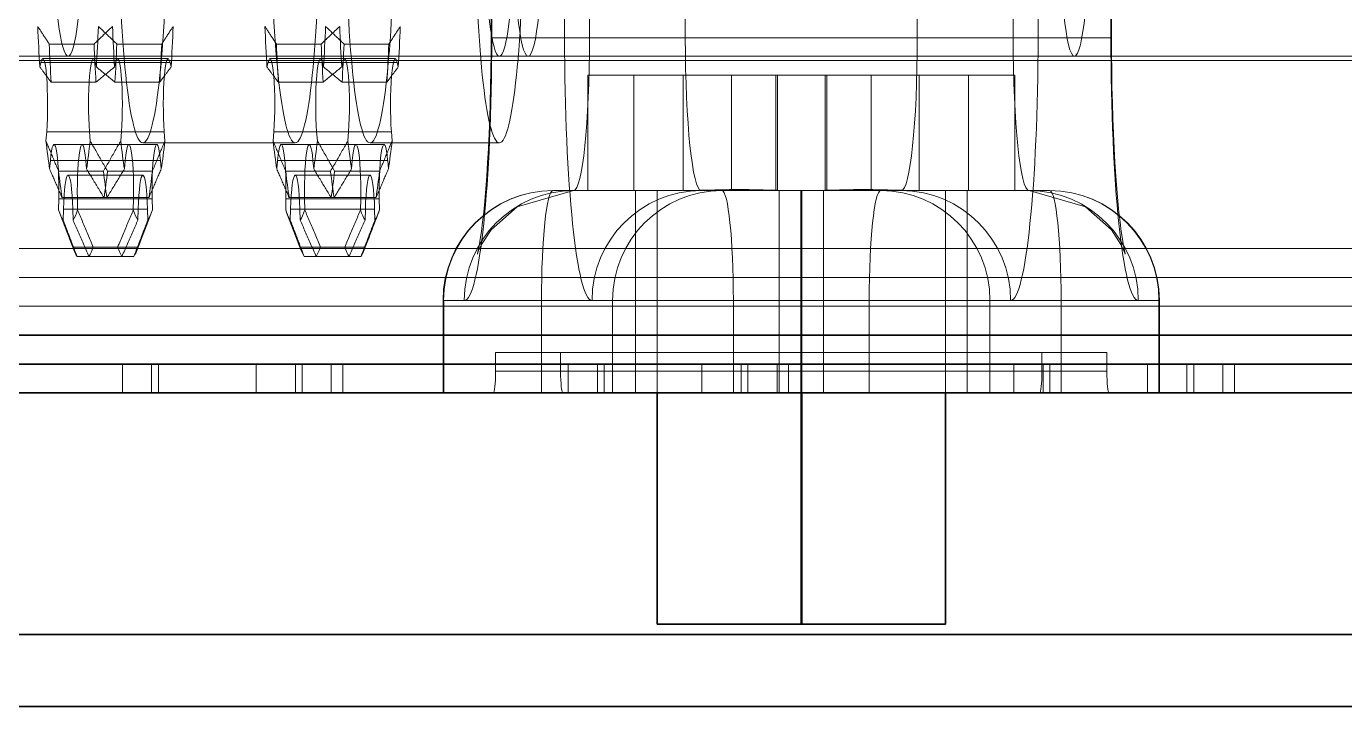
# Model space of a CAD drawing. Header units: millimetres. Extents: x 6115 to 12360, y 7255 to 12668.
# Drawn here: x 9527.8 to 9619, y 12557.5 to 12604.6 of the extents above; entities that cross this region are included whole.
import ezdxf

# ---------------------------------------------------------------- set-up
doc = ezdxf.new("R2010")
doc.units = ezdxf.units.MM
doc.layers.add('外形線', color=7, linetype='Continuous', lineweight=50)

msp = doc.modelspace()

# ---------------------------------------------------------------- linework, layer by layer
at = {"layer": '外形線', "linetype": 'Continuous', "lineweight": 18}
for p, q in [((9559.942, 12612.534), (9559.942, 12603.801)), ((9559.983, 12612.534), (9559.983, 12603.801)), ((9565.021, 12603.801), (9565.021, 12612.534)), ((9566.747, 12603.801), (9566.747, 12612.534)), ((9573.374, 12612.534), (9573.374, 12603.801)), ((9589.422, 12612.534), (9589.422, 12603.801)), ((9596.049, 12603.801), (9596.049, 12612.534)), ((9597.775, 12603.801), (9597.775, 12612.534)), ((9602.813, 12612.534), (9602.813, 12603.801)), ((9602.855, 12612.534), (9602.855, 12603.801)), ((9566.747, 12603.801), (9559.942, 12603.801)), ((9589.422, 12603.801), (9566.747, 12603.801)), ((9589.422, 12603.801), (9597.775, 12603.801)), ((9597.775, 12603.801), (9602.813, 12603.801)), ((9602.813, 12603.801), (9602.855, 12603.801)), ((9532.475, 12603.379), (9529.373, 12603.379)), ((9534.051, 12603.379), (9537.154, 12603.379)), ((9548.189, 12603.379), (9545.086, 12603.379)), ((9549.765, 12603.379), (9552.868, 12603.379)), ((9380.505, 12602.534), (9659.965, 12602.534)), ((9777.039, 12602.234), (9496.38, 12602.234)), ((9528.796, 12602.102), (9528.721, 12601.79)), ((9528.796, 12602.102), (9533.967, 12602.102)), ((9528.929, 12602.366), (9534.1, 12602.366)), ((9530.678, 12602.534), (9560.513, 12602.534)), ((9532.634, 12601.79), (9532.559, 12602.102)), ((9533.893, 12601.79), (9533.967, 12602.102)), ((9533.967, 12602.102), (9537.731, 12602.102)), ((9534.1, 12602.366), (9537.598, 12602.366)), ((9537.731, 12602.102), (9537.805, 12601.79)), ((9544.509, 12602.102), (9544.435, 12601.79)), ((9544.509, 12602.102), (9549.681, 12602.102)), ((9544.642, 12602.366), (9549.814, 12602.366)), ((9548.347, 12601.79), (9548.273, 12602.102)), ((9549.606, 12601.79), (9549.681, 12602.102)), ((9549.681, 12602.102), (9553.444, 12602.102)), ((9549.814, 12602.366), (9553.311, 12602.366)), ((9553.444, 12602.102), (9553.519, 12601.79)), ((9562.502, 12602.534), (9600.294, 12602.534)), ((9566.629, 12593.234), (9566.629, 12601.234)), ((9569.825, 12601.234), (9566.629, 12601.234)), ((9579.629, 12601.234), (9569.825, 12601.234)), ((9569.825, 12593.234), (9569.825, 12601.234)), ((9573.237, 12593.234), (9573.237, 12601.234)), ((9576.559, 12593.234), (9576.559, 12601.234)), ((9579.629, 12593.234), (9579.629, 12601.234)), ((9586.237, 12601.234), (9579.629, 12601.234)), ((9579.755, 12593.234), (9579.755, 12601.234)), ((9583.041, 12593.234), (9583.041, 12601.234)), ((9583.167, 12593.234), (9583.167, 12601.234)), ((9586.237, 12593.234), (9586.237, 12601.234)), ((9589.559, 12601.234), (9586.237, 12601.234)), ((9589.559, 12593.234), (9589.559, 12601.234)), ((9596.167, 12601.234), (9589.559, 12601.234)), ((9592.971, 12593.234), (9592.971, 12601.234)), ((9596.167, 12593.234), (9596.167, 12601.234)), ((9529.505, 12600.745), (9532.608, 12600.745)), ((9537.021, 12600.745), (9533.919, 12600.745)), ((9545.219, 12600.745), (9548.322, 12600.745)), ((9552.735, 12600.745), (9549.632, 12600.745)), ((9529.147, 12596.679), (9529.196, 12597.306)), ((9529.196, 12597.306), (9534.367, 12597.306)), ((9529.707, 12596.428), (9534.879, 12596.428)), ((9532.159, 12597.306), (9532.208, 12596.679)), ((9534.367, 12597.306), (9534.319, 12596.679)), ((9534.367, 12597.306), (9537.331, 12597.306)), ((9534.879, 12596.428), (9536.82, 12596.428)), ((9535.849, 12596.534), (9546.391, 12596.534)), ((9537.379, 12596.679), (9537.331, 12597.306)), ((9544.861, 12596.679), (9544.909, 12597.306)), ((9544.909, 12597.306), (9550.081, 12597.306)), ((9545.42, 12596.428), (9550.592, 12596.428)), ((9547.873, 12597.306), (9547.921, 12596.679)), ((9550.081, 12597.306), (9550.032, 12596.679)), ((9550.081, 12597.306), (9553.044, 12597.306)), ((9550.592, 12596.428), (9552.533, 12596.428)), ((9551.563, 12596.534), (9560.513, 12596.534)), ((9553.093, 12596.679), (9553.044, 12597.306)), ((9529.455, 12595.324), (9529.402, 12594.734)), ((9529.455, 12595.324), (9534.627, 12595.324)), ((9531.953, 12594.734), (9531.9, 12595.324)), ((9534.574, 12594.734), (9534.627, 12595.324)), ((9534.627, 12595.324), (9537.071, 12595.324)), ((9537.071, 12595.324), (9537.124, 12594.734)), ((9545.169, 12595.324), (9545.116, 12594.734)), ((9545.169, 12595.324), (9550.34, 12595.324)), ((9547.666, 12594.734), (9547.613, 12595.324)), ((9550.287, 12594.734), (9550.34, 12595.324)), ((9550.34, 12595.324), (9552.785, 12595.324)), ((9552.785, 12595.324), (9552.838, 12594.734)), ((9533.122, 12594.576), (9530.019, 12594.576)), ((9530.678, 12594.309), (9535.849, 12594.309)), ((9533.404, 12594.576), (9536.507, 12594.576)), ((9548.836, 12594.576), (9545.733, 12594.576)), ((9546.391, 12594.309), (9551.563, 12594.309)), ((9549.118, 12594.576), (9552.221, 12594.576)), ((9572.394, 12593.234), (9564.217, 12593.234)), ((9569.933, 12593.234), (9569.933, 12579.234)), ((9571.433, 12593.234), (9571.433, 12579.234)), ((9579.629, 12593.234), (9572.394, 12593.234)), ((9580.188, 12593.234), (9579.629, 12593.234)), ((9579.863, 12593.234), (9579.863, 12579.234)), ((9586.893, 12593.234), (9580.188, 12593.234)), ((9581.363, 12593.234), (9581.363, 12563.234)), ((9581.433, 12593.234), (9581.433, 12579.234)), ((9582.933, 12593.234), (9582.933, 12579.234)), ((9588.318, 12593.234), (9586.893, 12593.234)), ((9589.559, 12593.234), (9588.318, 12593.234)), ((9592.684, 12593.234), (9589.559, 12593.234)), ((9591.363, 12593.234), (9591.363, 12579.234)), ((9597.154, 12593.234), (9592.684, 12593.234)), ((9592.863, 12593.234), (9592.863, 12579.234)), ((9598.579, 12593.234), (9597.154, 12593.234)), ((9530.018, 12591.897), (9530.033, 12592.663)), ((9530.033, 12592.663), (9535.205, 12592.663)), ((9530.258, 12592.752), (9533.361, 12592.752)), ((9530.357, 12591.956), (9530.336, 12591.203)), ((9530.357, 12591.956), (9535.529, 12591.956)), ((9531.019, 12591.203), (9530.998, 12591.956)), ((9531.322, 12592.663), (9531.337, 12591.897)), ((9536.268, 12592.752), (9533.361, 12592.752)), ((9535.205, 12592.663), (9535.189, 12591.897)), ((9535.205, 12592.663), (9536.494, 12592.663)), ((9535.507, 12591.203), (9535.529, 12591.956)), ((9535.529, 12591.956), (9536.17, 12591.956)), ((9536.17, 12591.956), (9536.191, 12591.203)), ((9536.509, 12591.897), (9536.494, 12592.663)), ((9545.731, 12591.897), (9545.747, 12592.663)), ((9545.747, 12592.663), (9550.918, 12592.663)), ((9545.972, 12592.752), (9549.075, 12592.752)), ((9546.07, 12591.956), (9546.049, 12591.203)), ((9546.07, 12591.956), (9551.242, 12591.956)), ((9546.733, 12591.203), (9546.712, 12591.956)), ((9547.035, 12592.663), (9547.051, 12591.897)), ((9551.982, 12592.752), (9549.075, 12592.752)), ((9550.918, 12592.663), (9550.903, 12591.897)), ((9550.918, 12592.663), (9552.207, 12592.663)), ((9551.221, 12591.203), (9551.242, 12591.956)), ((9551.242, 12591.956), (9551.883, 12591.956)), ((9551.883, 12591.956), (9551.904, 12591.203)), ((9552.222, 12591.897), (9552.207, 12592.663)), ((9530.085, 12591.712), (9531.048, 12589.204)), ((9536.442, 12591.712), (9535.479, 12589.204)), ((9545.798, 12591.712), (9546.761, 12589.204)), ((9552.155, 12591.712), (9551.192, 12589.204)), ((9496.38, 12589.234), (9777.039, 12589.234)), ((9534.104, 12589.329), (9531.001, 12589.329)), ((9534.104, 12589.329), (9535.525, 12589.329)), ((9549.818, 12589.329), (9546.715, 12589.329)), ((9549.818, 12589.329), (9551.239, 12589.329)), ((9531.299, 12588.678), (9534.402, 12588.678)), ((9535.227, 12588.678), (9534.402, 12588.678)), ((9547.013, 12588.678), (9550.116, 12588.678)), ((9550.941, 12588.678), (9550.116, 12588.678)), ((9493.396, 12587.234), (9774.055, 12587.234)), ((9563.423, 12585.634), (9556.617, 12585.634)), ((9556.617, 12585.634), (9556.617, 12579.234)), ((9556.659, 12585.634), (9556.659, 12579.234)), ((9563.423, 12579.234), (9563.423, 12585.634)), ((9563.423, 12585.634), (9586.098, 12585.634)), ((9568.345, 12579.234), (9568.345, 12585.634)), ((9576.698, 12585.634), (9576.698, 12579.234)), ((9586.098, 12585.634), (9586.098, 12579.234)), ((9594.451, 12585.634), (9586.098, 12585.634)), ((9594.451, 12585.634), (9595.876, 12585.634)), ((9594.451, 12579.234), (9594.451, 12585.634)), ((9599.373, 12585.634), (9595.876, 12585.634)), ((9599.373, 12579.234), (9599.373, 12585.634)), ((9604.712, 12585.634), (9599.373, 12585.634)), ((9604.712, 12585.634), (9606.137, 12585.634)), ((9606.137, 12585.634), (9606.137, 12579.234)), ((9606.179, 12585.634), (9606.137, 12585.634)), ((9606.179, 12585.634), (9606.179, 12579.234)), ((9773.06, 12585.234), (9496.38, 12585.234)), ((9598.047, 12582.034), (9560.255, 12582.034)), ((9560.255, 12580.734), (9560.255, 12582.034)), ((9564.75, 12582.034), (9564.75, 12580.734)), ((9602.541, 12582.034), (9598.047, 12582.034)), ((9598.047, 12582.034), (9598.047, 12580.734)), ((9602.541, 12580.734), (9602.541, 12582.034)), ((9534.439, 12579.234), (9534.439, 12581.234)), ((9536.453, 12579.234), (9536.453, 12581.234)), ((9536.924, 12579.234), (9536.924, 12581.234)), ((9543.685, 12579.234), (9543.685, 12581.234)), ((9546.399, 12579.234), (9546.399, 12581.234)), ((9546.869, 12579.234), (9546.869, 12581.234)), ((9548.884, 12579.234), (9548.884, 12581.234)), ((9549.685, 12579.234), (9549.685, 12581.234)), ((9565.275, 12579.234), (9565.275, 12581.234)), ((9567.289, 12579.234), (9567.289, 12581.234)), ((9567.76, 12579.234), (9567.76, 12581.234)), ((9574.521, 12579.234), (9574.521, 12581.234)), ((9577.235, 12579.234), (9577.235, 12581.234)), ((9577.705, 12579.234), (9577.705, 12581.234)), ((9579.72, 12579.234), (9579.72, 12581.234)), ((9580.521, 12579.234), (9580.521, 12581.234)), ((9596.11, 12579.234), (9596.11, 12581.234)), ((9598.125, 12579.234), (9598.125, 12581.234)), ((9598.596, 12579.234), (9598.596, 12581.234)), ((9605.357, 12579.234), (9605.357, 12581.234)), ((9608.07, 12579.234), (9608.07, 12581.234)), ((9608.541, 12579.234), (9608.541, 12581.234)), ((9610.556, 12579.234), (9610.556, 12581.234)), ((9611.357, 12579.234), (9611.357, 12581.234)), ((9560.255, 12580.734), (9598.047, 12580.734)), ((9602.541, 12580.734), (9598.047, 12580.734))]:
    msp.add_line(p, q, dxfattribs=at).dxf.unprotected_set("ltscale", 0)
at = {"layer": '外形線', "linetype": 'Continuous', "lineweight": 35}
for p, q in [((9498.369, 12583.234), (9779.028, 12583.234)), ((9524.226, 12581.234), (9804.885, 12581.234)), ((9524.226, 12579.234), (9804.885, 12579.234)), ((9571.433, 12579.234), (9571.433, 12563.234)), ((9581.433, 12579.234), (9581.433, 12563.234)), ((9591.363, 12579.234), (9591.363, 12563.234)), ((9581.433, 12563.234), (9571.433, 12563.234)), ((9591.363, 12563.234), (9581.433, 12563.234)), ((9037.879, 12562.534), (10105.89, 12562.534)), ((9473.643, 12557.534), (9804.818, 12557.534))]:
    msp.add_line(p, q, dxfattribs=at).dxf.unprotected_set("ltscale", 0)
at = {"layer": '外形線', "linetype": 'Continuous', "lineweight": 18}
for points in [[(9529.373, 12603.379), (9529.338, 12603.433), (9529.303, 12603.487), (9529.268, 12603.54), (9529.234, 12603.593), (9529.2, 12603.646), (9529.166, 12603.698), (9529.132, 12603.75), (9529.098, 12603.802), (9529.064, 12603.854), (9529.031, 12603.905), (9528.998, 12603.957), (9528.965, 12604.008), (9528.932, 12604.058), (9528.899, 12604.109), (9528.866, 12604.159), (9528.834, 12604.209), (9528.802, 12604.259), (9528.77, 12604.308), (9528.738, 12604.358), (9528.706, 12604.407), (9528.674, 12604.456), (9528.642, 12604.504), (9528.611, 12604.553), (9528.58, 12604.601)], [(9533.751, 12604.601), (9533.701, 12604.553), (9533.65, 12604.504), (9533.6, 12604.456), (9533.549, 12604.407), (9533.497, 12604.358), (9533.446, 12604.308), (9533.394, 12604.259), (9533.342, 12604.209), (9533.29, 12604.159), (9533.237, 12604.109), (9533.185, 12604.058), (9533.132, 12604.008), (9533.078, 12603.957), (9533.025, 12603.905), (9532.971, 12603.854), (9532.917, 12603.802), (9532.863, 12603.75), (9532.808, 12603.698), (9532.754, 12603.646), (9532.698, 12603.593), (9532.643, 12603.54), (9532.587, 12603.487), (9532.532, 12603.433), (9532.475, 12603.379)], [(9532.775, 12604.601), (9532.826, 12604.553), (9532.876, 12604.504), (9532.927, 12604.456), (9532.978, 12604.407), (9533.029, 12604.358), (9533.081, 12604.308), (9533.133, 12604.259), (9533.185, 12604.209), (9533.237, 12604.159), (9533.289, 12604.109), (9533.342, 12604.058), (9533.395, 12604.008), (9533.448, 12603.957), (9533.502, 12603.905), (9533.555, 12603.854), (9533.61, 12603.802), (9533.664, 12603.75), (9533.718, 12603.698), (9533.773, 12603.646), (9533.828, 12603.593), (9533.884, 12603.54), (9533.939, 12603.487), (9533.995, 12603.433), (9534.051, 12603.379)], [(9537.154, 12603.379), (9537.189, 12603.433), (9537.224, 12603.487), (9537.258, 12603.54), (9537.293, 12603.593), (9537.327, 12603.646), (9537.361, 12603.698), (9537.395, 12603.75), (9537.429, 12603.802), (9537.462, 12603.854), (9537.496, 12603.905), (9537.529, 12603.957), (9537.562, 12604.008), (9537.595, 12604.058), (9537.628, 12604.109), (9537.66, 12604.159), (9537.693, 12604.209), (9537.725, 12604.259), (9537.757, 12604.308), (9537.789, 12604.358), (9537.821, 12604.407), (9537.853, 12604.456), (9537.884, 12604.504), (9537.916, 12604.553), (9537.947, 12604.601)], [(9545.086, 12603.379), (9545.051, 12603.433), (9545.016, 12603.487), (9544.982, 12603.54), (9544.947, 12603.593), (9544.913, 12603.646), (9544.879, 12603.698), (9544.845, 12603.75), (9544.811, 12603.802), (9544.778, 12603.854), (9544.745, 12603.905), (9544.711, 12603.957), (9544.678, 12604.008), (9544.645, 12604.058), (9544.612, 12604.109), (9544.58, 12604.159), (9544.547, 12604.209), (9544.515, 12604.259), (9544.483, 12604.308), (9544.451, 12604.358), (9544.419, 12604.407), (9544.387, 12604.456), (9544.356, 12604.504), (9544.324, 12604.553), (9544.293, 12604.601)], [(9549.465, 12604.601), (9549.414, 12604.553), (9549.364, 12604.504), (9549.313, 12604.456), (9549.262, 12604.407), (9549.211, 12604.358), (9549.159, 12604.308), (9549.108, 12604.259), (9549.056, 12604.209), (9549.003, 12604.159), (9548.951, 12604.109), (9548.898, 12604.058), (9548.845, 12604.008), (9548.792, 12603.957), (9548.738, 12603.905), (9548.685, 12603.854), (9548.631, 12603.802), (9548.576, 12603.75), (9548.522, 12603.698), (9548.467, 12603.646), (9548.412, 12603.593), (9548.357, 12603.54), (9548.301, 12603.487), (9548.245, 12603.433), (9548.189, 12603.379)], [(9548.489, 12604.601), (9548.539, 12604.553), (9548.59, 12604.504), (9548.64, 12604.456), (9548.691, 12604.407), (9548.743, 12604.358), (9548.794, 12604.308), (9548.846, 12604.259), (9548.898, 12604.209), (9548.95, 12604.159), (9549.003, 12604.109), (9549.055, 12604.058), (9549.108, 12604.008), (9549.162, 12603.957), (9549.215, 12603.905), (9549.269, 12603.854), (9549.323, 12603.802), (9549.377, 12603.75), (9549.432, 12603.698), (9549.487, 12603.646), (9549.542, 12603.593), (9549.597, 12603.54), (9549.653, 12603.487), (9549.709, 12603.433), (9549.765, 12603.379)], [(9552.868, 12603.379), (9552.902, 12603.433), (9552.937, 12603.487), (9552.972, 12603.54), (9553.006, 12603.593), (9553.04, 12603.646), (9553.074, 12603.698), (9553.108, 12603.75), (9553.142, 12603.802), (9553.176, 12603.854), (9553.209, 12603.905), (9553.242, 12603.957), (9553.275, 12604.008), (9553.308, 12604.058), (9553.341, 12604.109), (9553.374, 12604.159), (9553.406, 12604.209), (9553.438, 12604.259), (9553.471, 12604.308), (9553.503, 12604.358), (9553.534, 12604.407), (9553.566, 12604.456), (9553.598, 12604.504), (9553.629, 12604.553), (9553.66, 12604.601)], [(9559.942, 12603.801), (9559.938, 12602.665), (9559.926, 12601.534), (9559.907, 12600.415), (9559.88, 12599.312), (9559.845, 12598.231), (9559.804, 12597.177), (9559.756, 12596.157), (9559.701, 12595.175), (9559.64, 12594.237), (9559.573, 12593.349), (9559.502, 12592.516), (9559.426, 12591.744), (9559.348, 12591.042), (9559.268, 12590.414), (9559.188, 12589.868), (9559.112, 12589.419), (9559.047, 12589.083), (9559, 12588.876), (9558.989, 12588.835), (9559.053, 12589.015), (9559.285, 12589.519), (9559.938, 12590.516), (9561.733, 12592.115), (9565.643, 12593.234)], [(9602.855, 12603.801), (9602.859, 12602.665), (9602.87, 12601.534), (9602.89, 12600.415), (9602.917, 12599.312), (9602.951, 12598.231), (9602.992, 12597.177), (9603.041, 12596.157), (9603.096, 12595.175), (9603.156, 12594.237), (9603.223, 12593.349), (9603.295, 12592.516), (9603.37, 12591.744), (9603.448, 12591.042), (9603.528, 12590.414), (9603.609, 12589.868), (9603.684, 12589.419), (9603.749, 12589.083), (9603.796, 12588.876), (9603.807, 12588.835), (9603.744, 12589.015), (9603.511, 12589.519), (9602.859, 12590.516), (9601.064, 12592.115), (9597.154, 12593.234)], [(9528.721, 12601.79), (9528.752, 12601.749), (9528.783, 12601.707), (9528.814, 12601.666), (9528.846, 12601.624), (9528.877, 12601.582), (9528.909, 12601.54), (9528.941, 12601.497), (9528.973, 12601.454), (9529.005, 12601.412), (9529.037, 12601.369), (9529.069, 12601.325), (9529.102, 12601.282), (9529.135, 12601.238), (9529.168, 12601.195), (9529.201, 12601.151), (9529.234, 12601.106), (9529.267, 12601.062), (9529.301, 12601.017), (9529.334, 12600.972), (9529.368, 12600.927), (9529.402, 12600.882), (9529.436, 12600.836), (9529.471, 12600.791), (9529.505, 12600.745)], [(9532.608, 12600.745), (9532.665, 12600.791), (9532.721, 12600.836), (9532.777, 12600.882), (9532.833, 12600.927), (9532.888, 12600.972), (9532.943, 12601.017), (9532.998, 12601.062), (9533.053, 12601.106), (9533.107, 12601.151), (9533.161, 12601.195), (9533.215, 12601.238), (9533.269, 12601.282), (9533.322, 12601.325), (9533.375, 12601.369), (9533.428, 12601.412), (9533.481, 12601.454), (9533.533, 12601.497), (9533.585, 12601.54), (9533.637, 12601.582), (9533.689, 12601.624), (9533.74, 12601.666), (9533.791, 12601.707), (9533.842, 12601.749), (9533.893, 12601.79)], [(9533.919, 12600.745), (9533.862, 12600.791), (9533.806, 12600.836), (9533.75, 12600.882), (9533.694, 12600.927), (9533.639, 12600.972), (9533.583, 12601.017), (9533.528, 12601.062), (9533.474, 12601.106), (9533.419, 12601.151), (9533.365, 12601.195), (9533.311, 12601.238), (9533.258, 12601.282), (9533.204, 12601.325), (9533.151, 12601.369), (9533.098, 12601.412), (9533.046, 12601.454), (9532.994, 12601.497), (9532.941, 12601.54), (9532.89, 12601.582), (9532.838, 12601.624), (9532.787, 12601.666), (9532.735, 12601.707), (9532.684, 12601.749), (9532.634, 12601.79)], [(9537.805, 12601.79), (9537.774, 12601.749), (9537.743, 12601.707), (9537.712, 12601.666), (9537.681, 12601.624), (9537.649, 12601.582), (9537.618, 12601.54), (9537.586, 12601.497), (9537.554, 12601.454), (9537.522, 12601.412), (9537.49, 12601.369), (9537.457, 12601.325), (9537.425, 12601.282), (9537.392, 12601.238), (9537.359, 12601.195), (9537.326, 12601.151), (9537.293, 12601.106), (9537.26, 12601.062), (9537.226, 12601.017), (9537.192, 12600.972), (9537.159, 12600.927), (9537.125, 12600.882), (9537.09, 12600.836), (9537.056, 12600.791), (9537.021, 12600.745)], [(9544.435, 12601.79), (9544.466, 12601.749), (9544.497, 12601.707), (9544.528, 12601.666), (9544.559, 12601.624), (9544.591, 12601.582), (9544.622, 12601.54), (9544.654, 12601.497), (9544.686, 12601.454), (9544.718, 12601.412), (9544.75, 12601.369), (9544.783, 12601.325), (9544.815, 12601.282), (9544.848, 12601.238), (9544.881, 12601.195), (9544.914, 12601.151), (9544.947, 12601.106), (9544.981, 12601.062), (9545.014, 12601.017), (9545.048, 12600.972), (9545.082, 12600.927), (9545.116, 12600.882), (9545.15, 12600.836), (9545.184, 12600.791), (9545.219, 12600.745)], [(9548.322, 12600.745), (9548.378, 12600.791), (9548.434, 12600.836), (9548.49, 12600.882), (9548.546, 12600.927), (9548.602, 12600.972), (9548.657, 12601.017), (9548.712, 12601.062), (9548.766, 12601.106), (9548.821, 12601.151), (9548.875, 12601.195), (9548.929, 12601.238), (9548.982, 12601.282), (9549.036, 12601.325), (9549.089, 12601.369), (9549.142, 12601.412), (9549.194, 12601.454), (9549.247, 12601.497), (9549.299, 12601.54), (9549.351, 12601.582), (9549.402, 12601.624), (9549.454, 12601.666), (9549.505, 12601.707), (9549.556, 12601.749), (9549.606, 12601.79)], [(9549.632, 12600.745), (9549.575, 12600.791), (9549.519, 12600.836), (9549.463, 12600.882), (9549.407, 12600.927), (9549.352, 12600.972), (9549.297, 12601.017), (9549.242, 12601.062), (9549.187, 12601.106), (9549.133, 12601.151), (9549.079, 12601.195), (9549.025, 12601.238), (9548.971, 12601.282), (9548.918, 12601.325), (9548.865, 12601.369), (9548.812, 12601.412), (9548.759, 12601.454), (9548.707, 12601.497), (9548.655, 12601.54), (9548.603, 12601.582), (9548.551, 12601.624), (9548.5, 12601.666), (9548.449, 12601.707), (9548.398, 12601.749), (9548.347, 12601.79)], [(9553.519, 12601.79), (9553.488, 12601.749), (9553.457, 12601.707), (9553.426, 12601.666), (9553.394, 12601.624), (9553.363, 12601.582), (9553.331, 12601.54), (9553.299, 12601.497), (9553.267, 12601.454), (9553.235, 12601.412), (9553.203, 12601.369), (9553.171, 12601.325), (9553.138, 12601.282), (9553.105, 12601.238), (9553.073, 12601.195), (9553.04, 12601.151), (9553.006, 12601.106), (9552.973, 12601.062), (9552.94, 12601.017), (9552.906, 12600.972), (9552.872, 12600.927), (9552.838, 12600.882), (9552.804, 12600.836), (9552.769, 12600.791), (9552.735, 12600.745)], [(9530.019, 12594.576), (9529.981, 12594.668), (9529.943, 12594.76), (9529.905, 12594.852), (9529.867, 12594.943), (9529.829, 12595.034), (9529.792, 12595.124), (9529.755, 12595.214), (9529.717, 12595.304), (9529.681, 12595.393), (9529.644, 12595.481), (9529.607, 12595.569), (9529.571, 12595.657), (9529.535, 12595.745), (9529.499, 12595.832), (9529.463, 12595.918), (9529.427, 12596.004), (9529.391, 12596.09), (9529.356, 12596.175), (9529.321, 12596.26), (9529.286, 12596.345), (9529.251, 12596.429), (9529.216, 12596.513), (9529.182, 12596.596), (9529.147, 12596.679)], [(9532.208, 12596.679), (9532.255, 12596.596), (9532.302, 12596.513), (9532.35, 12596.429), (9532.398, 12596.345), (9532.446, 12596.26), (9532.494, 12596.175), (9532.543, 12596.09), (9532.592, 12596.004), (9532.641, 12595.918), (9532.69, 12595.832), (9532.739, 12595.745), (9532.789, 12595.657), (9532.839, 12595.569), (9532.889, 12595.481), (9532.939, 12595.393), (9532.99, 12595.304), (9533.041, 12595.214), (9533.092, 12595.124), (9533.144, 12595.034), (9533.195, 12594.943), (9533.247, 12594.852), (9533.299, 12594.76), (9533.352, 12594.668), (9533.404, 12594.576)], [(9534.319, 12596.679), (9534.272, 12596.596), (9534.224, 12596.513), (9534.177, 12596.429), (9534.129, 12596.345), (9534.081, 12596.26), (9534.032, 12596.175), (9533.984, 12596.09), (9533.935, 12596.004), (9533.886, 12595.918), (9533.837, 12595.832), (9533.787, 12595.745), (9533.738, 12595.657), (9533.688, 12595.569), (9533.638, 12595.481), (9533.587, 12595.393), (9533.537, 12595.304), (9533.486, 12595.214), (9533.434, 12595.124), (9533.383, 12595.034), (9533.331, 12594.943), (9533.28, 12594.852), (9533.227, 12594.76), (9533.175, 12594.668), (9533.122, 12594.576)], [(9536.507, 12594.576), (9536.546, 12594.668), (9536.584, 12594.76), (9536.622, 12594.852), (9536.66, 12594.943), (9536.697, 12595.034), (9536.735, 12595.124), (9536.772, 12595.214), (9536.809, 12595.304), (9536.846, 12595.393), (9536.883, 12595.481), (9536.919, 12595.569), (9536.956, 12595.657), (9536.992, 12595.745), (9537.028, 12595.832), (9537.064, 12595.918), (9537.1, 12596.004), (9537.135, 12596.09), (9537.171, 12596.175), (9537.206, 12596.26), (9537.241, 12596.345), (9537.276, 12596.429), (9537.31, 12596.513), (9537.345, 12596.596), (9537.379, 12596.679)], [(9545.733, 12594.576), (9545.694, 12594.668), (9545.656, 12594.76), (9545.618, 12594.852), (9545.58, 12594.943), (9545.543, 12595.034), (9545.505, 12595.124), (9545.468, 12595.214), (9545.431, 12595.304), (9545.394, 12595.393), (9545.357, 12595.481), (9545.321, 12595.569), (9545.284, 12595.657), (9545.248, 12595.745), (9545.212, 12595.832), (9545.176, 12595.918), (9545.14, 12596.004), (9545.105, 12596.09), (9545.07, 12596.175), (9545.034, 12596.26), (9544.999, 12596.345), (9544.964, 12596.429), (9544.93, 12596.513), (9544.895, 12596.596), (9544.861, 12596.679)], [(9547.921, 12596.679), (9547.968, 12596.596), (9548.016, 12596.513), (9548.063, 12596.429), (9548.111, 12596.345), (9548.159, 12596.26), (9548.208, 12596.175), (9548.256, 12596.09), (9548.305, 12596.004), (9548.354, 12595.918), (9548.403, 12595.832), (9548.453, 12595.745), (9548.502, 12595.657), (9548.552, 12595.569), (9548.602, 12595.481), (9548.653, 12595.393), (9548.704, 12595.304), (9548.754, 12595.214), (9548.806, 12595.124), (9548.857, 12595.034), (9548.909, 12594.943), (9548.961, 12594.852), (9549.013, 12594.76), (9549.065, 12594.668), (9549.118, 12594.576)], [(9550.032, 12596.679), (9549.985, 12596.596), (9549.938, 12596.513), (9549.89, 12596.429), (9549.842, 12596.345), (9549.794, 12596.26), (9549.746, 12596.175), (9549.697, 12596.09), (9549.649, 12596.004), (9549.6, 12595.918), (9549.55, 12595.832), (9549.501, 12595.745), (9549.451, 12595.657), (9549.401, 12595.569), (9549.351, 12595.481), (9549.301, 12595.393), (9549.25, 12595.304), (9549.199, 12595.214), (9549.148, 12595.124), (9549.097, 12595.034), (9549.045, 12594.943), (9548.993, 12594.852), (9548.941, 12594.76), (9548.888, 12594.668), (9548.836, 12594.576)], [(9552.221, 12594.576), (9552.259, 12594.668), (9552.297, 12594.76), (9552.335, 12594.852), (9552.373, 12594.943), (9552.411, 12595.034), (9552.448, 12595.124), (9552.486, 12595.214), (9552.523, 12595.304), (9552.56, 12595.393), (9552.596, 12595.481), (9552.633, 12595.569), (9552.669, 12595.657), (9552.706, 12595.745), (9552.742, 12595.832), (9552.777, 12595.918), (9552.813, 12596.004), (9552.849, 12596.09), (9552.884, 12596.175), (9552.919, 12596.26), (9552.954, 12596.345), (9552.989, 12596.429), (9553.024, 12596.513), (9553.058, 12596.596), (9553.093, 12596.679)], [(9529.402, 12594.734), (9529.436, 12594.655), (9529.47, 12594.577), (9529.504, 12594.498), (9529.538, 12594.419), (9529.573, 12594.339), (9529.607, 12594.259), (9529.642, 12594.179), (9529.677, 12594.098), (9529.712, 12594.017), (9529.747, 12593.935), (9529.782, 12593.853), (9529.818, 12593.771), (9529.854, 12593.688), (9529.89, 12593.605), (9529.926, 12593.522), (9529.962, 12593.438), (9529.998, 12593.354), (9530.035, 12593.269), (9530.072, 12593.184), (9530.109, 12593.098), (9530.146, 12593.013), (9530.183, 12592.926), (9530.221, 12592.839), (9530.258, 12592.752)], [(9533.165, 12592.752), (9533.112, 12592.839), (9533.059, 12592.926), (9533.006, 12593.013), (9532.953, 12593.098), (9532.901, 12593.184), (9532.849, 12593.269), (9532.797, 12593.354), (9532.746, 12593.438), (9532.694, 12593.522), (9532.643, 12593.605), (9532.592, 12593.688), (9532.542, 12593.771), (9532.491, 12593.853), (9532.441, 12593.935), (9532.391, 12594.017), (9532.342, 12594.098), (9532.292, 12594.179), (9532.243, 12594.259), (9532.194, 12594.339), (9532.145, 12594.419), (9532.097, 12594.498), (9532.049, 12594.577), (9532.001, 12594.655), (9531.953, 12594.734)], [(9533.361, 12592.752), (9533.415, 12592.839), (9533.468, 12592.926), (9533.521, 12593.013), (9533.573, 12593.098), (9533.626, 12593.184), (9533.678, 12593.269), (9533.73, 12593.354), (9533.781, 12593.438), (9533.832, 12593.522), (9533.884, 12593.605), (9533.934, 12593.688), (9533.985, 12593.771), (9534.035, 12593.853), (9534.085, 12593.935), (9534.135, 12594.017), (9534.185, 12594.098), (9534.234, 12594.179), (9534.284, 12594.259), (9534.333, 12594.339), (9534.381, 12594.419), (9534.43, 12594.498), (9534.478, 12594.577), (9534.526, 12594.655), (9534.574, 12594.734)], [(9537.124, 12594.734), (9537.091, 12594.655), (9537.057, 12594.577), (9537.023, 12594.498), (9536.988, 12594.419), (9536.954, 12594.339), (9536.919, 12594.259), (9536.885, 12594.179), (9536.85, 12594.098), (9536.815, 12594.017), (9536.78, 12593.935), (9536.744, 12593.853), (9536.709, 12593.771), (9536.673, 12593.688), (9536.637, 12593.605), (9536.601, 12593.522), (9536.565, 12593.438), (9536.528, 12593.354), (9536.492, 12593.269), (9536.455, 12593.184), (9536.418, 12593.098), (9536.381, 12593.013), (9536.343, 12592.926), (9536.306, 12592.839), (9536.268, 12592.752)], [(9545.116, 12594.734), (9545.15, 12594.655), (9545.183, 12594.577), (9545.218, 12594.498), (9545.252, 12594.419), (9545.286, 12594.339), (9545.321, 12594.259), (9545.355, 12594.179), (9545.39, 12594.098), (9545.425, 12594.017), (9545.461, 12593.935), (9545.496, 12593.853), (9545.531, 12593.771), (9545.567, 12593.688), (9545.603, 12593.605), (9545.639, 12593.522), (9545.675, 12593.438), (9545.712, 12593.354), (9545.748, 12593.269), (9545.785, 12593.184), (9545.822, 12593.098), (9545.859, 12593.013), (9545.897, 12592.926), (9545.934, 12592.839), (9545.972, 12592.752)], [(9548.879, 12592.752), (9548.825, 12592.839), (9548.772, 12592.926), (9548.719, 12593.013), (9548.667, 12593.098), (9548.615, 12593.184), (9548.562, 12593.269), (9548.511, 12593.354), (9548.459, 12593.438), (9548.408, 12593.522), (9548.357, 12593.605), (9548.306, 12593.688), (9548.255, 12593.771), (9548.205, 12593.853), (9548.155, 12593.935), (9548.105, 12594.017), (9548.055, 12594.098), (9548.006, 12594.179), (9547.957, 12594.259), (9547.908, 12594.339), (9547.859, 12594.419), (9547.81, 12594.498), (9547.762, 12594.577), (9547.714, 12594.655), (9547.666, 12594.734)], [(9549.075, 12592.752), (9549.128, 12592.839), (9549.181, 12592.926), (9549.234, 12593.013), (9549.287, 12593.098), (9549.339, 12593.184), (9549.391, 12593.269), (9549.443, 12593.354), (9549.495, 12593.438), (9549.546, 12593.522), (9549.597, 12593.605), (9549.648, 12593.688), (9549.698, 12593.771), (9549.749, 12593.853), (9549.799, 12593.935), (9549.849, 12594.017), (9549.898, 12594.098), (9549.948, 12594.179), (9549.997, 12594.259), (9550.046, 12594.339), (9550.095, 12594.419), (9550.143, 12594.498), (9550.191, 12594.577), (9550.239, 12594.655), (9550.287, 12594.734)], [(9552.838, 12594.734), (9552.804, 12594.655), (9552.77, 12594.577), (9552.736, 12594.498), (9552.702, 12594.419), (9552.667, 12594.339), (9552.633, 12594.259), (9552.598, 12594.179), (9552.563, 12594.098), (9552.528, 12594.017), (9552.493, 12593.935), (9552.458, 12593.853), (9552.422, 12593.771), (9552.386, 12593.688), (9552.35, 12593.605), (9552.314, 12593.522), (9552.278, 12593.438), (9552.242, 12593.354), (9552.205, 12593.269), (9552.168, 12593.184), (9552.131, 12593.098), (9552.094, 12593.013), (9552.057, 12592.926), (9552.019, 12592.839), (9551.982, 12592.752)], [(9573.146, 12593.234), (9573.449, 12593.236), (9573.761, 12593.241), (9574.081, 12593.248), (9574.408, 12593.257), (9574.741, 12593.266), (9575.078, 12593.275), (9575.418, 12593.284), (9575.759, 12593.293), (9576.101, 12593.3), (9576.441, 12593.305), (9576.779, 12593.309), (9577.113, 12593.31), (9577.444, 12593.309), (9577.776, 12593.305), (9578.107, 12593.3), (9578.436, 12593.293), (9578.761, 12593.284), (9579.08, 12593.275), (9579.393, 12593.266), (9579.698, 12593.257), (9579.994, 12593.248), (9580.279, 12593.241), (9580.553, 12593.236), (9580.814, 12593.234)], [(9589.65, 12593.234), (9589.347, 12593.236), (9589.035, 12593.241), (9588.715, 12593.248), (9588.388, 12593.257), (9588.056, 12593.266), (9587.719, 12593.275), (9587.379, 12593.284), (9587.037, 12593.293), (9586.696, 12593.3), (9586.355, 12593.305), (9586.018, 12593.309), (9585.684, 12593.31), (9585.352, 12593.309), (9585.02, 12593.305), (9584.689, 12593.3), (9584.36, 12593.293), (9584.036, 12593.284), (9583.716, 12593.275), (9583.403, 12593.266), (9583.098, 12593.257), (9582.803, 12593.248), (9582.518, 12593.241), (9582.244, 12593.236), (9581.982, 12593.234)], [(9531.001, 12589.329), (9530.958, 12589.442), (9530.915, 12589.554), (9530.872, 12589.666), (9530.83, 12589.778), (9530.787, 12589.888), (9530.745, 12589.999), (9530.703, 12590.109), (9530.661, 12590.218), (9530.619, 12590.327), (9530.578, 12590.435), (9530.537, 12590.542), (9530.496, 12590.65), (9530.455, 12590.756), (9530.414, 12590.862), (9530.374, 12590.968), (9530.333, 12591.073), (9530.293, 12591.178), (9530.253, 12591.282), (9530.214, 12591.386), (9530.174, 12591.489), (9530.135, 12591.592), (9530.096, 12591.694), (9530.057, 12591.796), (9530.018, 12591.897)], [(9531.337, 12591.897), (9531.38, 12591.796), (9531.423, 12591.694), (9531.466, 12591.592), (9531.51, 12591.489), (9531.553, 12591.386), (9531.597, 12591.282), (9531.641, 12591.178), (9531.685, 12591.073), (9531.73, 12590.968), (9531.774, 12590.862), (9531.819, 12590.756), (9531.864, 12590.65), (9531.909, 12590.542), (9531.955, 12590.435), (9532.001, 12590.327), (9532.047, 12590.218), (9532.093, 12590.109), (9532.139, 12589.999), (9532.186, 12589.888), (9532.233, 12589.778), (9532.28, 12589.666), (9532.327, 12589.554), (9532.375, 12589.442), (9532.422, 12589.329)], [(9535.189, 12591.897), (9535.147, 12591.796), (9535.104, 12591.694), (9535.061, 12591.592), (9535.017, 12591.489), (9534.974, 12591.386), (9534.93, 12591.282), (9534.886, 12591.178), (9534.841, 12591.073), (9534.797, 12590.968), (9534.752, 12590.862), (9534.708, 12590.756), (9534.663, 12590.65), (9534.617, 12590.542), (9534.572, 12590.435), (9534.526, 12590.327), (9534.48, 12590.218), (9534.434, 12590.109), (9534.388, 12589.999), (9534.341, 12589.888), (9534.294, 12589.778), (9534.247, 12589.666), (9534.2, 12589.554), (9534.152, 12589.442), (9534.104, 12589.329)], [(9535.525, 12589.329), (9535.568, 12589.442), (9535.612, 12589.554), (9535.654, 12589.666), (9535.697, 12589.778), (9535.74, 12589.888), (9535.782, 12589.999), (9535.824, 12590.109), (9535.866, 12590.218), (9535.907, 12590.327), (9535.949, 12590.435), (9535.99, 12590.542), (9536.031, 12590.65), (9536.072, 12590.756), (9536.113, 12590.862), (9536.153, 12590.968), (9536.193, 12591.073), (9536.233, 12591.178), (9536.273, 12591.282), (9536.313, 12591.386), (9536.352, 12591.489), (9536.392, 12591.592), (9536.431, 12591.694), (9536.47, 12591.796), (9536.509, 12591.897)], [(9546.715, 12589.329), (9546.672, 12589.442), (9546.629, 12589.554), (9546.586, 12589.666), (9546.543, 12589.778), (9546.501, 12589.888), (9546.458, 12589.999), (9546.416, 12590.109), (9546.374, 12590.218), (9546.333, 12590.327), (9546.291, 12590.435), (9546.25, 12590.542), (9546.209, 12590.65), (9546.168, 12590.756), (9546.128, 12590.862), (9546.087, 12590.968), (9546.047, 12591.073), (9546.007, 12591.178), (9545.967, 12591.282), (9545.927, 12591.386), (9545.888, 12591.489), (9545.848, 12591.592), (9545.809, 12591.694), (9545.77, 12591.796), (9545.731, 12591.897)], [(9547.051, 12591.897), (9547.093, 12591.796), (9547.136, 12591.694), (9547.18, 12591.592), (9547.223, 12591.489), (9547.267, 12591.386), (9547.31, 12591.282), (9547.354, 12591.178), (9547.399, 12591.073), (9547.443, 12590.968), (9547.488, 12590.862), (9547.533, 12590.756), (9547.578, 12590.65), (9547.623, 12590.542), (9547.668, 12590.435), (9547.714, 12590.327), (9547.76, 12590.218), (9547.806, 12590.109), (9547.853, 12589.999), (9547.899, 12589.888), (9547.946, 12589.778), (9547.993, 12589.666), (9548.04, 12589.554), (9548.088, 12589.442), (9548.136, 12589.329)], [(9550.903, 12591.897), (9550.86, 12591.796), (9550.817, 12591.694), (9550.774, 12591.592), (9550.731, 12591.489), (9550.687, 12591.386), (9550.643, 12591.282), (9550.599, 12591.178), (9550.555, 12591.073), (9550.511, 12590.968), (9550.466, 12590.862), (9550.421, 12590.756), (9550.376, 12590.65), (9550.331, 12590.542), (9550.285, 12590.435), (9550.239, 12590.327), (9550.194, 12590.218), (9550.147, 12590.109), (9550.101, 12589.999), (9550.054, 12589.888), (9550.008, 12589.778), (9549.96, 12589.666), (9549.913, 12589.554), (9549.866, 12589.442), (9549.818, 12589.329)], [(9551.239, 12589.329), (9551.282, 12589.442), (9551.325, 12589.554), (9551.368, 12589.666), (9551.411, 12589.778), (9551.453, 12589.888), (9551.495, 12589.999), (9551.537, 12590.109), (9551.579, 12590.218), (9551.621, 12590.327), (9551.662, 12590.435), (9551.703, 12590.542), (9551.745, 12590.65), (9551.785, 12590.756), (9551.826, 12590.862), (9551.866, 12590.968), (9551.907, 12591.073), (9551.947, 12591.178), (9551.987, 12591.282), (9552.026, 12591.386), (9552.066, 12591.489), (9552.105, 12591.592), (9552.144, 12591.694), (9552.183, 12591.796), (9552.222, 12591.897)], [(9530.336, 12591.203), (9530.374, 12591.103), (9530.412, 12591.003), (9530.45, 12590.903), (9530.489, 12590.802), (9530.528, 12590.7), (9530.567, 12590.598), (9530.606, 12590.496), (9530.645, 12590.393), (9530.684, 12590.29), (9530.724, 12590.186), (9530.764, 12590.081), (9530.804, 12589.976), (9530.844, 12589.871), (9530.884, 12589.765), (9530.925, 12589.659), (9530.966, 12589.552), (9531.007, 12589.445), (9531.048, 12589.337), (9531.089, 12589.228), (9531.131, 12589.119), (9531.173, 12589.01), (9531.215, 12588.9), (9531.257, 12588.789), (9531.299, 12588.678)], [(9532.124, 12588.678), (9532.076, 12588.789), (9532.027, 12588.9), (9531.979, 12589.01), (9531.931, 12589.119), (9531.883, 12589.228), (9531.836, 12589.337), (9531.789, 12589.445), (9531.742, 12589.552), (9531.695, 12589.659), (9531.648, 12589.765), (9531.602, 12589.871), (9531.556, 12589.976), (9531.51, 12590.081), (9531.464, 12590.186), (9531.419, 12590.29), (9531.374, 12590.393), (9531.329, 12590.496), (9531.284, 12590.598), (9531.239, 12590.7), (9531.195, 12590.802), (9531.151, 12590.903), (9531.107, 12591.003), (9531.063, 12591.103), (9531.019, 12591.203)], [(9534.402, 12588.678), (9534.451, 12588.789), (9534.499, 12588.9), (9534.548, 12589.01), (9534.596, 12589.119), (9534.643, 12589.228), (9534.691, 12589.337), (9534.738, 12589.445), (9534.785, 12589.552), (9534.832, 12589.659), (9534.878, 12589.765), (9534.925, 12589.871), (9534.971, 12589.976), (9535.017, 12590.081), (9535.062, 12590.186), (9535.108, 12590.29), (9535.153, 12590.393), (9535.198, 12590.496), (9535.243, 12590.598), (9535.288, 12590.7), (9535.332, 12590.802), (9535.376, 12590.903), (9535.42, 12591.003), (9535.464, 12591.103), (9535.507, 12591.203)], [(9536.191, 12591.203), (9536.153, 12591.103), (9536.115, 12591.003), (9536.076, 12590.903), (9536.038, 12590.802), (9535.999, 12590.7), (9535.96, 12590.598), (9535.921, 12590.496), (9535.882, 12590.393), (9535.842, 12590.29), (9535.803, 12590.186), (9535.763, 12590.081), (9535.723, 12589.976), (9535.683, 12589.871), (9535.642, 12589.765), (9535.602, 12589.659), (9535.561, 12589.552), (9535.52, 12589.445), (9535.479, 12589.337), (9535.437, 12589.228), (9535.396, 12589.119), (9535.354, 12589.01), (9535.312, 12588.9), (9535.27, 12588.789), (9535.227, 12588.678)], [(9546.049, 12591.203), (9546.087, 12591.103), (9546.126, 12591.003), (9546.164, 12590.903), (9546.202, 12590.802), (9546.241, 12590.7), (9546.28, 12590.598), (9546.319, 12590.496), (9546.358, 12590.393), (9546.398, 12590.29), (9546.437, 12590.186), (9546.477, 12590.081), (9546.517, 12589.976), (9546.558, 12589.871), (9546.598, 12589.765), (9546.639, 12589.659), (9546.679, 12589.552), (9546.72, 12589.445), (9546.762, 12589.337), (9546.803, 12589.228), (9546.844, 12589.119), (9546.886, 12589.01), (9546.928, 12588.9), (9546.971, 12588.789), (9547.013, 12588.678)], [(9547.838, 12588.678), (9547.789, 12588.789), (9547.741, 12588.9), (9547.692, 12589.01), (9547.645, 12589.119), (9547.597, 12589.228), (9547.549, 12589.337), (9547.502, 12589.445), (9547.455, 12589.552), (9547.408, 12589.659), (9547.362, 12589.765), (9547.315, 12589.871), (9547.269, 12589.976), (9547.223, 12590.081), (9547.178, 12590.186), (9547.132, 12590.29), (9547.087, 12590.393), (9547.042, 12590.496), (9546.997, 12590.598), (9546.953, 12590.7), (9546.908, 12590.802), (9546.864, 12590.903), (9546.82, 12591.003), (9546.776, 12591.103), (9546.733, 12591.203)], [(9550.116, 12588.678), (9550.165, 12588.789), (9550.213, 12588.9), (9550.261, 12589.01), (9550.309, 12589.119), (9550.357, 12589.228), (9550.404, 12589.337), (9550.451, 12589.445), (9550.498, 12589.552), (9550.545, 12589.659), (9550.592, 12589.765), (9550.638, 12589.871), (9550.684, 12589.976), (9550.73, 12590.081), (9550.776, 12590.186), (9550.821, 12590.29), (9550.867, 12590.393), (9550.912, 12590.496), (9550.956, 12590.598), (9551.001, 12590.7), (9551.045, 12590.802), (9551.09, 12590.903), (9551.134, 12591.003), (9551.177, 12591.103), (9551.221, 12591.203)], [(9551.904, 12591.203), (9551.866, 12591.103), (9551.828, 12591.003), (9551.79, 12590.903), (9551.751, 12590.802), (9551.712, 12590.7), (9551.674, 12590.598), (9551.634, 12590.496), (9551.595, 12590.393), (9551.556, 12590.29), (9551.516, 12590.186), (9551.476, 12590.081), (9551.436, 12589.976), (9551.396, 12589.871), (9551.356, 12589.765), (9551.315, 12589.659), (9551.274, 12589.552), (9551.233, 12589.445), (9551.192, 12589.337), (9551.151, 12589.228), (9551.109, 12589.119), (9551.067, 12589.01), (9551.025, 12588.9), (9550.983, 12588.789), (9550.941, 12588.678)]]:
    msp.add_lwpolyline(points, dxfattribs=at).dxf.unprotected_set("ltscale", 0)
for centre, start, end in [((9564.217, 12585.634), 90, 180), ((9598.579, 12585.634), 0, 90)]:
    msp.add_arc(centre, 7.6, start, end, dxfattribs=at).dxf.unprotected_set("ltscale", 0)
for centre, major_axis in [((9535.849, 12612.534), (0, -16)), ((9546.391, 12612.534), (0, -16)), ((9551.563, 12612.534), (0, -16)), ((9560.513, 12612.534), (0, -16)), ((9562.502, 12612.534), (0, 10)), ((9600.294, 12612.534), (0, 10))]:
    msp.add_ellipse(centre, major_axis=major_axis, ratio=0.104528, dxfattribs=at).dxf.unprotected_set("ltscale", 0)
for centre, major_axis, ratio, start_param, end_param in [((9530.678, 12612.534), (0, 10), 0.104528, 0.304693, 5.978493), ((9560.513, 12612.534), (0, 10), 0.104528, 0.304693, 5.978493), ((9530.678, 12612.534), (0, -21.58), 0.104528, 5.088834, 5.233541), ((9530.678, 12612.534), (0, 21.58), 0.104528, 4.191236, 4.335944), ((9535.849, 12612.534), (0, -21.58), 0.104528, 5.088834, 5.233541), ((9535.849, 12612.534), (0, 21.58), 0.104528, 4.191236, 4.335944), ((9546.391, 12612.534), (0, -21.58), 0.104528, 5.088834, 5.233541), ((9546.391, 12612.534), (0, 21.58), 0.104528, 4.191236, 4.335944), ((9551.563, 12612.534), (0, -21.58), 0.104528, 5.088834, 5.233541), ((9551.563, 12612.534), (0, 21.58), 0.104528, 4.191236, 4.335944), ((9558.084, 12603.801), (0, -18.167), 0.104528, 0, 1.570796), ((9566.92, 12603.801), (0, -18.167), 0.104528, 4.712389, 6.283185), ((9565.643, 12603.801), (0, -10.567), 0.104528, 0, 1.570796), ((9574.479, 12603.801), (0, -10.567), 0.104528, 4.712389, 6.283185), ((9588.318, 12603.801), (0, -10.567), 0.104528, 0, 1.570796), ((9595.876, 12603.801), (0, -18.167), 0.104528, 0, 1.570796), ((9597.154, 12603.801), (0, -10.567), 0.104528, 4.712389, 6.283185), ((9604.712, 12603.801), (0, -18.167), 0.104528, 4.712389, 6.283185), ((9531.712, 12612.534), (0, -24.18), 0.104528, 5.100676, 5.2217), ((9534.815, 12612.534), (0, -24.18), 0.104528, 5.100676, 5.2217), ((9531.712, 12612.534), (0, 24.18), 0.104528, 4.203078, 4.324102), ((9534.815, 12612.534), (0, 24.18), 0.104528, 4.203078, 4.324102), ((9547.425, 12612.534), (0, -24.18), 0.104528, 5.100676, 5.2217), ((9550.528, 12612.534), (0, -24.18), 0.104528, 5.100676, 5.2217), ((9547.425, 12612.534), (0, 24.18), 0.104528, 4.203078, 4.324102), ((9550.528, 12612.534), (0, 24.18), 0.104528, 4.203078, 4.324102), ((9528.929, 12599.191), (0, 3.175), 0.104528, 4.07659, 6.694584), ((9532.426, 12599.191), (0, 3.175), 0.104528, 5.871786, 8.48978), ((9534.1, 12599.191), (0, 3.175), 0.104528, 4.07659, 6.694584), ((9537.598, 12599.191), (0, 3.175), 0.104528, 5.871786, 8.48978), ((9544.642, 12599.191), (0, 3.175), 0.104528, 4.07659, 6.694584), ((9548.14, 12599.191), (0, 3.175), 0.104528, 5.871786, 8.48978), ((9549.814, 12599.191), (0, 3.175), 0.104528, 4.07659, 6.694584), ((9553.311, 12599.191), (0, 3.175), 0.104528, 5.871786, 8.48978), ((9530.678, 12612.534), (0, -21.58), 0.104528, 5.537633, 5.68234), ((9529.707, 12593.253), (0, 3.175), 0.104528, 4.525389, 7.143383), ((9531.648, 12593.253), (0, 3.175), 0.104528, 5.422987, 8.040981), ((9530.678, 12612.534), (0, 21.58), 0.104528, 3.742438, 3.887145), ((9535.849, 12612.534), (0, -21.58), 0.104528, 5.537633, 5.68234), ((9534.879, 12593.253), (0, 3.175), 0.104528, 4.525389, 7.143383), ((9536.82, 12593.253), (0, 3.175), 0.104528, 5.422987, 8.040981), ((9535.849, 12612.534), (0, 21.58), 0.104528, 3.742438, 3.887145), ((9546.391, 12612.534), (0, -21.58), 0.104528, 5.537633, 5.68234), ((9545.42, 12593.253), (0, 3.175), 0.104528, 4.525389, 7.143383), ((9547.362, 12593.253), (0, 3.175), 0.104528, 5.422987, 8.040981), ((9546.391, 12612.534), (0, 21.58), 0.104528, 3.742438, 3.887145), ((9551.563, 12612.534), (0, -21.58), 0.104528, 5.537633, 5.68234), ((9550.592, 12593.253), (0, 3.175), 0.104528, 4.525389, 7.143383), ((9552.533, 12593.253), (0, 3.175), 0.104528, 5.422987, 8.040981), ((9551.563, 12612.534), (0, 21.58), 0.104528, 3.742438, 3.887145), ((9531.712, 12612.534), (0, -24.18), 0.104528, 5.549475, 5.670499), ((9530.678, 12591.134), (0, 3.175), 0.104528, 4.974188, 7.592182), ((9534.815, 12612.534), (0, -24.18), 0.104528, 5.549475, 5.670499), ((9531.712, 12612.534), (0, 24.18), 0.104528, 3.754279, 3.875303), ((9535.849, 12591.134), (0, 3.175), 0.104528, 4.974188, 7.592182), ((9534.815, 12612.534), (0, 24.18), 0.104528, 3.754279, 3.875303), ((9547.425, 12612.534), (0, -24.18), 0.104528, 5.549475, 5.670499), ((9546.391, 12591.134), (0, 3.175), 0.104528, 4.974188, 7.592182), ((9550.528, 12612.534), (0, -24.18), 0.104528, 5.549475, 5.670499), ((9547.425, 12612.534), (0, 24.18), 0.104528, 3.754279, 3.875303), ((9551.563, 12591.134), (0, 3.175), 0.104528, 4.974188, 7.592182), ((9550.528, 12612.534), (0, 24.18), 0.104528, 3.754279, 3.875303), ((9564.217, 12585.634), (0, 7.6), 0.994522, 0, 1.570796), ((9565.643, 12585.634), (0, 7.6), 0.994522, 0, 1.570796), ((9564.217, 12585.634), (0, 7.6), 0.104528, 0, 1.570796), ((9574.479, 12585.634), (0, 7.6), 0.994522, 0, 1.570796), ((9575.904, 12585.634), (0, 7.6), 0.994522, 0, 1.570796), ((9575.904, 12585.634), (0, 7.6), 0.104528, 4.712389, 6.283185), ((9586.893, 12585.634), (0, 7.6), 0.104528, 0, 1.570796), ((9586.893, 12585.634), (0, 7.6), 0.994522, 4.712389, 6.283185), ((9588.318, 12585.634), (0, 7.6), 0.994522, 4.712389, 6.283185), ((9597.154, 12585.634), (0, 7.6), 0.994522, 4.712389, 6.283185), ((9598.579, 12585.634), (0, 7.6), 0.994522, 4.712389, 6.283185), ((9598.579, 12585.634), (0, 7.6), 0.104528, 4.712389, 6.283185), ((9530.678, 12612.534), (0, -21.58), 0.104528, 5.986432, 6.131139), ((9530.678, 12612.534), (0, -21.58), 0.104528, 0.152046, 0.296753), ((9535.849, 12612.534), (0, -21.58), 0.104528, 5.986432, 6.131139), ((9535.849, 12612.534), (0, -21.58), 0.104528, 0.152046, 0.296753), ((9546.391, 12612.534), (0, -21.58), 0.104528, 5.986432, 6.131139), ((9546.391, 12612.534), (0, -21.58), 0.104528, 0.152046, 0.296753), ((9551.563, 12612.534), (0, -21.58), 0.104528, 5.986432, 6.131139), ((9551.563, 12612.534), (0, -21.58), 0.104528, 0.152046, 0.296753), ((9531.712, 12612.534), (0, -24.18), 0.104528, 5.998274, 6.119298), ((9531.712, 12612.534), (0, -24.18), 0.104528, 0.163888, 0.284911), ((9534.815, 12612.534), (0, -24.18), 0.104528, 5.998274, 6.119298), ((9534.815, 12612.534), (0, -24.18), 0.104528, 0.163888, 0.284911), ((9547.425, 12612.534), (0, -24.18), 0.104528, 5.998274, 6.119298), ((9547.425, 12612.534), (0, -24.18), 0.104528, 0.163888, 0.284911), ((9550.528, 12612.534), (0, -24.18), 0.104528, 5.998274, 6.119298), ((9550.528, 12612.534), (0, -24.18), 0.104528, 0.163888, 0.284911), ((9560.098, 12580.734), (0, -1.5), 0.104528, 0, 1.570796), ((9564.906, 12580.734), (0, -1.5), 0.104528, 4.712389, 6.283185), ((9597.89, 12580.734), (0, -1.5), 0.104528, 0, 1.570796), ((9602.698, 12580.734), (0, -1.5), 0.104528, 4.712389, 6.283185)]:
    msp.add_ellipse(centre, major_axis=major_axis, ratio=ratio, start_param=start_param, end_param=end_param, dxfattribs=at).dxf.unprotected_set("ltscale", 0)

doc.saveas('drawing.dxf')
